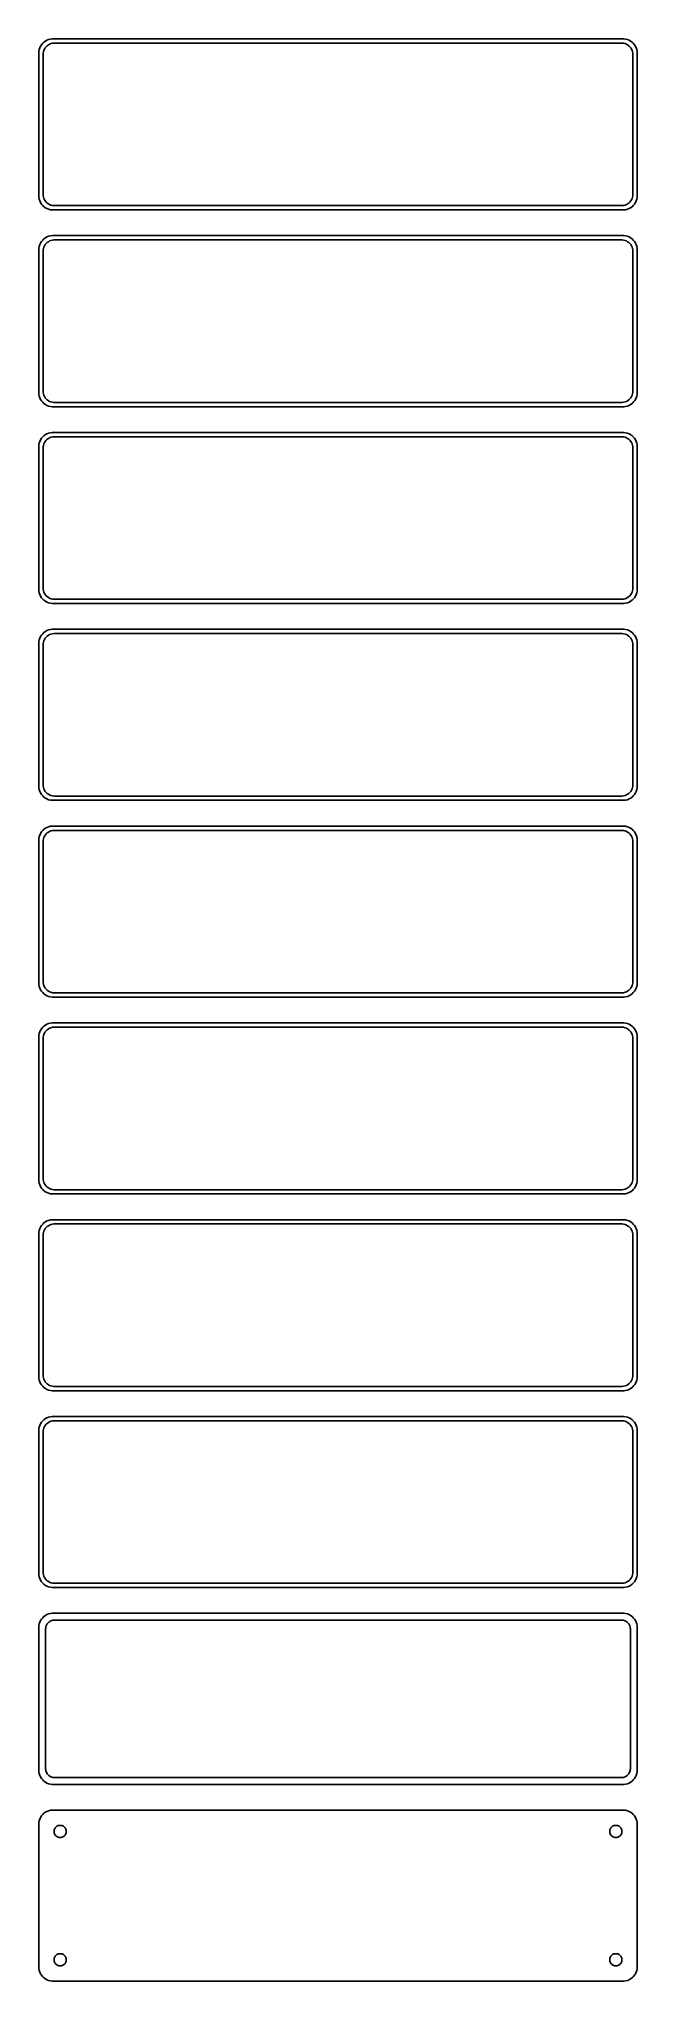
# Model space of a CAD drawing. Header units: metres. Extents: x -105 to 105, y 660 to 1341.
import ezdxf

# ---------------------------------------------------------------- set-up
doc = ezdxf.new("R2010")
doc.units = ezdxf.units.M

msp = doc.modelspace()

# ---------------------------------------------------------------- linework, layer by layer
for p, q in [((-104.961, 1336.63), (-105, 1336)), ((-105, 1336), (-105, 1286)), ((-104.843, 1337.24), (-104.961, 1336.63)), ((-104.649, 1337.84), (-104.843, 1337.24)), ((-104.382, 1338.41), (-104.649, 1337.84)), ((-104.045, 1338.94), (-104.382, 1338.41)), ((-103.645, 1339.42), (-104.045, 1338.94)), ((-103.187, 1339.85), (-103.645, 1339.42)), ((-103.5, 1335.5), (-103.468, 1336)), ((-103.5, 1286.5), (-103.5, 1335.5)), ((-103.468, 1336), (-103.374, 1336.49)), ((-103.374, 1336.49), (-103.219, 1336.97)), ((-103.219, 1336.97), (-103.005, 1337.43)), ((-102.679, 1340.22), (-103.187, 1339.85)), ((-103.005, 1337.43), (-102.736, 1337.85)), ((-102.736, 1337.85), (-102.416, 1338.24)), ((-102.129, 1340.52), (-102.679, 1340.22)), ((-102.416, 1338.24), (-102.05, 1338.58)), ((-101.545, 1340.76), (-102.129, 1340.52)), ((-102.05, 1338.58), (-101.643, 1338.88)), ((-101.643, 1338.88), (-101.203, 1339.12)), ((-100.937, 1340.91), (-101.545, 1340.76)), ((-101.203, 1339.12), (-100.736, 1339.3)), ((-100.314, 1340.99), (-100.937, 1340.91)), ((-100.736, 1339.3), (-100.25, 1339.43)), ((100.314, 1340.99), (-100.314, 1340.99)), ((-100.25, 1339.43), (-99.7512, 1339.49)), ((-99.7512, 1339.49), (99.7512, 1339.49)), ((99.7512, 1339.49), (100.25, 1339.43)), ((100.25, 1339.43), (100.736, 1339.3)), ((100.937, 1340.91), (100.314, 1340.99)), ((100.736, 1339.3), (101.203, 1339.12)), ((101.545, 1340.76), (100.937, 1340.91)), ((101.203, 1339.12), (101.643, 1338.88)), ((102.129, 1340.52), (101.545, 1340.76)), ((101.643, 1338.88), (102.05, 1338.58)), ((102.05, 1338.58), (102.416, 1338.24)), ((102.679, 1340.22), (102.129, 1340.52)), ((102.416, 1338.24), (102.736, 1337.85)), ((103.187, 1339.85), (102.679, 1340.22)), ((102.736, 1337.85), (103.005, 1337.43)), ((103.005, 1337.43), (103.219, 1336.97)), ((103.645, 1339.42), (103.187, 1339.85)), ((103.219, 1336.97), (103.374, 1336.49)), ((103.374, 1336.49), (103.468, 1336)), ((103.468, 1336), (103.5, 1335.5)), ((103.5, 1335.5), (103.5, 1286.5)), ((104.045, 1338.94), (103.645, 1339.42)), ((104.382, 1338.41), (104.045, 1338.94)), ((104.649, 1337.84), (104.382, 1338.41)), ((104.843, 1337.24), (104.649, 1337.84)), ((104.961, 1336.63), (104.843, 1337.24)), ((105, 1336), (104.961, 1336.63)), ((105, 1286), (105, 1336)), ((-105, 1286), (-104.961, 1285.37)), ((-104.961, 1285.37), (-104.843, 1284.76)), ((-104.843, 1284.76), (-104.649, 1284.16)), ((-104.649, 1284.16), (-104.382, 1283.59)), ((-104.382, 1283.59), (-104.045, 1283.06)), ((-104.045, 1283.06), (-103.645, 1282.58)), ((-103.645, 1282.58), (-103.187, 1282.15)), ((-103.468, 1286), (-103.5, 1286.5)), ((-103.374, 1285.51), (-103.468, 1286)), ((-103.219, 1285.03), (-103.374, 1285.51)), ((-103.005, 1284.57), (-103.219, 1285.03)), ((-103.187, 1282.15), (-102.679, 1281.78)), ((-102.736, 1284.15), (-103.005, 1284.57)), ((-102.416, 1283.76), (-102.736, 1284.15)), ((-102.679, 1281.78), (-102.129, 1281.48)), ((-102.05, 1283.42), (-102.416, 1283.76)), ((-102.129, 1281.48), (-101.545, 1281.24)), ((-101.643, 1283.12), (-102.05, 1283.42)), ((-101.203, 1282.88), (-101.643, 1283.12)), ((-101.545, 1281.24), (-100.937, 1281.09)), ((-100.736, 1282.7), (-101.203, 1282.88)), ((-100.937, 1281.09), (-100.314, 1281.01)), ((-100.25, 1282.57), (-100.736, 1282.7)), ((-100.314, 1281.01), (100.314, 1281.01)), ((-99.7512, 1282.51), (-100.25, 1282.57)), ((99.7512, 1282.51), (-99.7512, 1282.51)), ((100.25, 1282.57), (99.7512, 1282.51)), ((100.736, 1282.7), (100.25, 1282.57)), ((100.314, 1281.01), (100.937, 1281.09)), ((101.203, 1282.88), (100.736, 1282.7)), ((100.937, 1281.09), (101.545, 1281.24)), ((101.643, 1283.12), (101.203, 1282.88)), ((101.545, 1281.24), (102.129, 1281.48)), ((102.05, 1283.42), (101.643, 1283.12)), ((102.416, 1283.76), (102.05, 1283.42)), ((102.129, 1281.48), (102.679, 1281.78)), ((102.736, 1284.15), (102.416, 1283.76)), ((102.679, 1281.78), (103.187, 1282.15)), ((103.005, 1284.57), (102.736, 1284.15)), ((103.219, 1285.03), (103.005, 1284.57)), ((103.187, 1282.15), (103.645, 1282.58)), ((103.374, 1285.51), (103.219, 1285.03)), ((103.468, 1286), (103.374, 1285.51)), ((103.5, 1286.5), (103.468, 1286)), ((103.645, 1282.58), (104.045, 1283.06)), ((104.045, 1283.06), (104.382, 1283.59)), ((104.382, 1283.59), (104.649, 1284.16)), ((104.649, 1284.16), (104.843, 1284.76)), ((104.843, 1284.76), (104.961, 1285.37)), ((104.961, 1285.37), (105, 1286)), ((-104.961, 1267.63), (-105, 1267)), ((-105, 1267), (-105, 1217)), ((-104.843, 1268.24), (-104.961, 1267.63)), ((-104.649, 1268.84), (-104.843, 1268.24)), ((-104.382, 1269.41), (-104.649, 1268.84)), ((-104.045, 1269.94), (-104.382, 1269.41)), ((-103.645, 1270.42), (-104.045, 1269.94)), ((-103.187, 1270.85), (-103.645, 1270.42)), ((-103.5, 1266.5), (-103.468, 1267)), ((-103.468, 1267), (-103.374, 1267.49)), ((-103.374, 1267.49), (-103.219, 1267.97)), ((-103.219, 1267.97), (-103.005, 1268.43)), ((-102.679, 1271.22), (-103.187, 1270.85)), ((-103.005, 1268.43), (-102.736, 1268.85)), ((-102.736, 1268.85), (-102.416, 1269.24)), ((-102.129, 1271.52), (-102.679, 1271.22)), ((-102.416, 1269.24), (-102.05, 1269.58)), ((-101.545, 1271.76), (-102.129, 1271.52)), ((-102.05, 1269.58), (-101.643, 1269.88)), ((-101.643, 1269.88), (-101.203, 1270.12)), ((-100.937, 1271.91), (-101.545, 1271.76)), ((-101.203, 1270.12), (-100.736, 1270.3)), ((-100.314, 1271.99), (-100.937, 1271.91)), ((-100.736, 1270.3), (-100.25, 1270.43)), ((100.314, 1271.99), (-100.314, 1271.99)), ((-100.25, 1270.43), (-99.7512, 1270.49)), ((-99.7512, 1270.49), (99.7512, 1270.49)), ((99.7512, 1270.49), (100.25, 1270.43)), ((100.25, 1270.43), (100.736, 1270.3)), ((100.937, 1271.91), (100.314, 1271.99)), ((100.736, 1270.3), (101.203, 1270.12)), ((101.545, 1271.76), (100.937, 1271.91)), ((101.203, 1270.12), (101.643, 1269.88)), ((102.129, 1271.52), (101.545, 1271.76)), ((101.643, 1269.88), (102.05, 1269.58)), ((102.05, 1269.58), (102.416, 1269.24)), ((102.679, 1271.22), (102.129, 1271.52)), ((102.416, 1269.24), (102.736, 1268.85)), ((103.187, 1270.85), (102.679, 1271.22)), ((102.736, 1268.85), (103.005, 1268.43)), ((103.005, 1268.43), (103.219, 1267.97)), ((103.645, 1270.42), (103.187, 1270.85)), ((103.219, 1267.97), (103.374, 1267.49)), ((103.374, 1267.49), (103.468, 1267)), ((103.468, 1267), (103.5, 1266.5)), ((104.045, 1269.94), (103.645, 1270.42)), ((104.382, 1269.41), (104.045, 1269.94)), ((104.649, 1268.84), (104.382, 1269.41)), ((104.843, 1268.24), (104.649, 1268.84)), ((104.961, 1267.63), (104.843, 1268.24)), ((105, 1267), (104.961, 1267.63)), ((105, 1217), (105, 1267)), ((-103.5, 1217.5), (-103.5, 1266.5)), ((103.5, 1266.5), (103.5, 1217.5)), ((-105, 1217), (-104.961, 1216.37)), ((-104.961, 1216.37), (-104.843, 1215.76)), ((-104.843, 1215.76), (-104.649, 1215.16)), ((-104.649, 1215.16), (-104.382, 1214.59)), ((-104.382, 1214.59), (-104.045, 1214.06)), ((-104.045, 1214.06), (-103.645, 1213.58)), ((-103.645, 1213.58), (-103.187, 1213.15)), ((-103.468, 1217), (-103.5, 1217.5)), ((-103.374, 1216.51), (-103.468, 1217)), ((-103.219, 1216.03), (-103.374, 1216.51)), ((-103.005, 1215.57), (-103.219, 1216.03)), ((-103.187, 1213.15), (-102.679, 1212.78)), ((-102.736, 1215.15), (-103.005, 1215.57)), ((-102.416, 1214.76), (-102.736, 1215.15)), ((-102.679, 1212.78), (-102.129, 1212.48)), ((-102.05, 1214.42), (-102.416, 1214.76)), ((-102.129, 1212.48), (-101.545, 1212.24)), ((-101.643, 1214.12), (-102.05, 1214.42)), ((-101.203, 1213.88), (-101.643, 1214.12)), ((-101.545, 1212.24), (-100.937, 1212.09)), ((-100.736, 1213.7), (-101.203, 1213.88)), ((-100.25, 1213.57), (-100.736, 1213.7)), ((-99.7512, 1213.51), (-100.25, 1213.57)), ((99.7512, 1213.51), (-99.7512, 1213.51)), ((100.25, 1213.57), (99.7512, 1213.51)), ((100.736, 1213.7), (100.25, 1213.57)), ((101.203, 1213.88), (100.736, 1213.7)), ((100.937, 1212.09), (101.545, 1212.24)), ((101.643, 1214.12), (101.203, 1213.88)), ((101.545, 1212.24), (102.129, 1212.48)), ((102.05, 1214.42), (101.643, 1214.12)), ((102.416, 1214.76), (102.05, 1214.42)), ((102.129, 1212.48), (102.679, 1212.78)), ((102.736, 1215.15), (102.416, 1214.76)), ((102.679, 1212.78), (103.187, 1213.15)), ((103.005, 1215.57), (102.736, 1215.15)), ((103.219, 1216.03), (103.005, 1215.57)), ((103.187, 1213.15), (103.645, 1213.58)), ((103.374, 1216.51), (103.219, 1216.03)), ((103.468, 1217), (103.374, 1216.51)), ((103.5, 1217.5), (103.468, 1217)), ((103.645, 1213.58), (104.045, 1214.06)), ((104.045, 1214.06), (104.382, 1214.59)), ((104.382, 1214.59), (104.649, 1215.16)), ((104.649, 1215.16), (104.843, 1215.76)), ((104.843, 1215.76), (104.961, 1216.37)), ((104.961, 1216.37), (105, 1217)), ((-100.937, 1212.09), (-100.314, 1212.01)), ((-100.314, 1212.01), (100.314, 1212.01)), ((100.314, 1212.01), (100.937, 1212.09)), ((-104.961, 1198.63), (-105, 1198)), ((-104.843, 1199.24), (-104.961, 1198.63)), ((-104.649, 1199.84), (-104.843, 1199.24)), ((-104.382, 1200.41), (-104.649, 1199.84)), ((-104.045, 1200.94), (-104.382, 1200.41)), ((-103.645, 1201.42), (-104.045, 1200.94)), ((-103.187, 1201.85), (-103.645, 1201.42)), ((-103.374, 1198.49), (-103.219, 1198.97)), ((-103.219, 1198.97), (-103.005, 1199.43)), ((-102.679, 1202.22), (-103.187, 1201.85)), ((-103.005, 1199.43), (-102.736, 1199.85)), ((-102.736, 1199.85), (-102.416, 1200.24)), ((-102.129, 1202.52), (-102.679, 1202.22)), ((-102.416, 1200.24), (-102.05, 1200.58)), ((-101.545, 1202.76), (-102.129, 1202.52)), ((-102.05, 1200.58), (-101.643, 1200.88)), ((-101.643, 1200.88), (-101.203, 1201.12)), ((-100.937, 1202.91), (-101.545, 1202.76)), ((-101.203, 1201.12), (-100.736, 1201.3)), ((-100.314, 1202.99), (-100.937, 1202.91)), ((-100.736, 1201.3), (-100.25, 1201.43)), ((100.314, 1202.99), (-100.314, 1202.99)), ((-100.25, 1201.43), (-99.7512, 1201.49)), ((-99.7512, 1201.49), (99.7512, 1201.49)), ((99.7512, 1201.49), (100.25, 1201.43)), ((100.25, 1201.43), (100.736, 1201.3)), ((100.937, 1202.91), (100.314, 1202.99)), ((100.736, 1201.3), (101.203, 1201.12)), ((101.545, 1202.76), (100.937, 1202.91)), ((101.203, 1201.12), (101.643, 1200.88)), ((102.129, 1202.52), (101.545, 1202.76)), ((101.643, 1200.88), (102.05, 1200.58)), ((102.05, 1200.58), (102.416, 1200.24)), ((102.679, 1202.22), (102.129, 1202.52)), ((102.416, 1200.24), (102.736, 1199.85)), ((103.187, 1201.85), (102.679, 1202.22)), ((102.736, 1199.85), (103.005, 1199.43)), ((103.005, 1199.43), (103.219, 1198.97)), ((103.645, 1201.42), (103.187, 1201.85)), ((103.219, 1198.97), (103.374, 1198.49)), ((104.045, 1200.94), (103.645, 1201.42)), ((104.382, 1200.41), (104.045, 1200.94)), ((104.649, 1199.84), (104.382, 1200.41)), ((104.843, 1199.24), (104.649, 1199.84)), ((104.961, 1198.63), (104.843, 1199.24)), ((105, 1198), (104.961, 1198.63)), ((-105, 1198), (-105, 1148)), ((-103.5, 1197.5), (-103.468, 1198)), ((-103.5, 1148.5), (-103.5, 1197.5)), ((-103.468, 1198), (-103.374, 1198.49)), ((103.374, 1198.49), (103.468, 1198)), ((103.468, 1198), (103.5, 1197.5)), ((103.5, 1197.5), (103.5, 1148.5)), ((105, 1148), (105, 1198)), ((-105, 1148), (-104.961, 1147.37)), ((-104.961, 1147.37), (-104.843, 1146.76)), ((-104.843, 1146.76), (-104.649, 1146.16)), ((-104.649, 1146.16), (-104.382, 1145.59)), ((-104.382, 1145.59), (-104.045, 1145.06)), ((-104.045, 1145.06), (-103.645, 1144.58)), ((-103.645, 1144.58), (-103.187, 1144.15)), ((-103.468, 1148), (-103.5, 1148.5)), ((-103.374, 1147.51), (-103.468, 1148)), ((-103.219, 1147.03), (-103.374, 1147.51)), ((-103.005, 1146.57), (-103.219, 1147.03)), ((-103.187, 1144.15), (-102.679, 1143.78)), ((-102.736, 1146.15), (-103.005, 1146.57)), ((-102.416, 1145.76), (-102.736, 1146.15)), ((-102.05, 1145.42), (-102.416, 1145.76)), ((-101.643, 1145.12), (-102.05, 1145.42)), ((-101.203, 1144.88), (-101.643, 1145.12)), ((-100.736, 1144.7), (-101.203, 1144.88)), ((-100.25, 1144.57), (-100.736, 1144.7)), ((-99.7512, 1144.51), (-100.25, 1144.57)), ((99.7512, 1144.51), (-99.7512, 1144.51)), ((100.25, 1144.57), (99.7512, 1144.51)), ((100.736, 1144.7), (100.25, 1144.57)), ((101.203, 1144.88), (100.736, 1144.7)), ((101.643, 1145.12), (101.203, 1144.88)), ((102.05, 1145.42), (101.643, 1145.12)), ((102.416, 1145.76), (102.05, 1145.42)), ((102.736, 1146.15), (102.416, 1145.76)), ((102.679, 1143.78), (103.187, 1144.15)), ((103.005, 1146.57), (102.736, 1146.15)), ((103.219, 1147.03), (103.005, 1146.57)), ((103.187, 1144.15), (103.645, 1144.58)), ((103.374, 1147.51), (103.219, 1147.03)), ((103.468, 1148), (103.374, 1147.51)), ((103.5, 1148.5), (103.468, 1148)), ((103.645, 1144.58), (104.045, 1145.06)), ((104.045, 1145.06), (104.382, 1145.59)), ((104.382, 1145.59), (104.649, 1146.16)), ((104.649, 1146.16), (104.843, 1146.76)), ((104.843, 1146.76), (104.961, 1147.37)), ((104.961, 1147.37), (105, 1148)), ((-102.679, 1143.78), (-102.129, 1143.48)), ((-102.129, 1143.48), (-101.545, 1143.24)), ((-101.545, 1143.24), (-100.937, 1143.09)), ((-100.937, 1143.09), (-100.314, 1143.01)), ((-100.314, 1143.01), (100.314, 1143.01)), ((100.314, 1143.01), (100.937, 1143.09)), ((100.937, 1143.09), (101.545, 1143.24)), ((101.545, 1143.24), (102.129, 1143.48)), ((102.129, 1143.48), (102.679, 1143.78)), ((-104.649, 1130.84), (-104.843, 1130.24)), ((-104.382, 1131.41), (-104.649, 1130.84)), ((-104.045, 1131.94), (-104.382, 1131.41)), ((-103.645, 1132.42), (-104.045, 1131.94)), ((-103.187, 1132.85), (-103.645, 1132.42)), ((-103.219, 1129.97), (-103.005, 1130.43)), ((-102.679, 1133.22), (-103.187, 1132.85)), ((-103.005, 1130.43), (-102.736, 1130.85)), ((-102.736, 1130.85), (-102.416, 1131.24)), ((-102.129, 1133.52), (-102.679, 1133.22)), ((-102.416, 1131.24), (-102.05, 1131.58)), ((-101.545, 1133.76), (-102.129, 1133.52)), ((-102.05, 1131.58), (-101.643, 1131.88)), ((-101.643, 1131.88), (-101.203, 1132.12)), ((-100.937, 1133.91), (-101.545, 1133.76)), ((-101.203, 1132.12), (-100.736, 1132.3)), ((-100.314, 1133.99), (-100.937, 1133.91)), ((-100.736, 1132.3), (-100.25, 1132.43)), ((100.314, 1133.99), (-100.314, 1133.99)), ((-100.25, 1132.43), (-99.7512, 1132.49)), ((-99.7512, 1132.49), (99.7512, 1132.49)), ((99.7512, 1132.49), (100.25, 1132.43)), ((100.25, 1132.43), (100.736, 1132.3)), ((100.937, 1133.91), (100.314, 1133.99)), ((100.736, 1132.3), (101.203, 1132.12)), ((101.545, 1133.76), (100.937, 1133.91)), ((101.203, 1132.12), (101.643, 1131.88)), ((102.129, 1133.52), (101.545, 1133.76)), ((101.643, 1131.88), (102.05, 1131.58)), ((102.05, 1131.58), (102.416, 1131.24)), ((102.679, 1133.22), (102.129, 1133.52)), ((102.416, 1131.24), (102.736, 1130.85)), ((103.187, 1132.85), (102.679, 1133.22)), ((102.736, 1130.85), (103.005, 1130.43)), ((103.005, 1130.43), (103.219, 1129.97)), ((103.645, 1132.42), (103.187, 1132.85)), ((104.045, 1131.94), (103.645, 1132.42)), ((104.382, 1131.41), (104.045, 1131.94)), ((104.649, 1130.84), (104.382, 1131.41)), ((104.843, 1130.24), (104.649, 1130.84)), ((-104.961, 1129.63), (-105, 1129)), ((-105, 1129), (-105, 1079)), ((-104.843, 1130.24), (-104.961, 1129.63)), ((-103.5, 1128.5), (-103.468, 1129)), ((-103.5, 1079.5), (-103.5, 1128.5)), ((-103.468, 1129), (-103.374, 1129.49)), ((-103.374, 1129.49), (-103.219, 1129.97)), ((103.219, 1129.97), (103.374, 1129.49)), ((103.374, 1129.49), (103.468, 1129)), ((103.468, 1129), (103.5, 1128.5)), ((103.5, 1128.5), (103.5, 1079.5)), ((104.961, 1129.63), (104.843, 1130.24)), ((105, 1129), (104.961, 1129.63)), ((105, 1079), (105, 1129)), ((-105, 1079), (-104.961, 1078.37)), ((-104.961, 1078.37), (-104.843, 1077.76)), ((-104.843, 1077.76), (-104.649, 1077.16)), ((-104.649, 1077.16), (-104.382, 1076.59)), ((-104.382, 1076.59), (-104.045, 1076.06)), ((-104.045, 1076.06), (-103.645, 1075.58)), ((-103.468, 1079), (-103.5, 1079.5)), ((-103.374, 1078.51), (-103.468, 1079)), ((-103.219, 1078.03), (-103.374, 1078.51)), ((-103.005, 1077.57), (-103.219, 1078.03)), ((-102.736, 1077.15), (-103.005, 1077.57)), ((-102.416, 1076.76), (-102.736, 1077.15)), ((-102.05, 1076.42), (-102.416, 1076.76)), ((-101.643, 1076.12), (-102.05, 1076.42)), ((-101.203, 1075.88), (-101.643, 1076.12)), ((101.643, 1076.12), (101.203, 1075.88)), ((102.05, 1076.42), (101.643, 1076.12)), ((102.416, 1076.76), (102.05, 1076.42)), ((102.736, 1077.15), (102.416, 1076.76)), ((103.005, 1077.57), (102.736, 1077.15)), ((103.219, 1078.03), (103.005, 1077.57)), ((103.374, 1078.51), (103.219, 1078.03)), ((103.468, 1079), (103.374, 1078.51)), ((103.5, 1079.5), (103.468, 1079)), ((103.645, 1075.58), (104.045, 1076.06)), ((104.045, 1076.06), (104.382, 1076.59)), ((104.382, 1076.59), (104.649, 1077.16)), ((104.649, 1077.16), (104.843, 1077.76)), ((104.843, 1077.76), (104.961, 1078.37)), ((104.961, 1078.37), (105, 1079)), ((-103.645, 1075.58), (-103.187, 1075.15)), ((-103.187, 1075.15), (-102.679, 1074.78)), ((-102.679, 1074.78), (-102.129, 1074.48)), ((-102.129, 1074.48), (-101.545, 1074.24)), ((-101.545, 1074.24), (-100.937, 1074.09)), ((-100.736, 1075.7), (-101.203, 1075.88)), ((-100.937, 1074.09), (-100.314, 1074.01)), ((-100.25, 1075.57), (-100.736, 1075.7)), ((-100.314, 1074.01), (100.314, 1074.01)), ((-99.7512, 1075.51), (-100.25, 1075.57)), ((99.7512, 1075.51), (-99.7512, 1075.51)), ((100.25, 1075.57), (99.7512, 1075.51)), ((100.736, 1075.7), (100.25, 1075.57)), ((100.314, 1074.01), (100.937, 1074.09)), ((101.203, 1075.88), (100.736, 1075.7)), ((100.937, 1074.09), (101.545, 1074.24)), ((101.545, 1074.24), (102.129, 1074.48)), ((102.129, 1074.48), (102.679, 1074.78)), ((102.679, 1074.78), (103.187, 1075.15)), ((103.187, 1075.15), (103.645, 1075.58)), ((-104.382, 1062.41), (-104.649, 1061.84)), ((-104.045, 1062.94), (-104.382, 1062.41)), ((-103.645, 1063.42), (-104.045, 1062.94)), ((-103.187, 1063.85), (-103.645, 1063.42)), ((-102.679, 1064.22), (-103.187, 1063.85)), ((-102.129, 1064.52), (-102.679, 1064.22)), ((-102.416, 1062.24), (-102.05, 1062.58)), ((-101.545, 1064.76), (-102.129, 1064.52)), ((-102.05, 1062.58), (-101.643, 1062.88)), ((-101.643, 1062.88), (-101.203, 1063.12)), ((-100.937, 1064.91), (-101.545, 1064.76)), ((-101.203, 1063.12), (-100.736, 1063.3)), ((-100.314, 1064.99), (-100.937, 1064.91)), ((-100.736, 1063.3), (-100.25, 1063.43)), ((100.314, 1064.99), (-100.314, 1064.99)), ((-100.25, 1063.43), (-99.7512, 1063.49)), ((-99.7512, 1063.49), (99.7512, 1063.49)), ((99.7512, 1063.49), (100.25, 1063.43)), ((100.25, 1063.43), (100.736, 1063.3)), ((100.937, 1064.91), (100.314, 1064.99)), ((100.736, 1063.3), (101.203, 1063.12)), ((101.545, 1064.76), (100.937, 1064.91)), ((101.203, 1063.12), (101.643, 1062.88)), ((102.129, 1064.52), (101.545, 1064.76)), ((101.643, 1062.88), (102.05, 1062.58)), ((102.05, 1062.58), (102.416, 1062.24)), ((102.679, 1064.22), (102.129, 1064.52)), ((103.187, 1063.85), (102.679, 1064.22)), ((103.645, 1063.42), (103.187, 1063.85)), ((104.045, 1062.94), (103.645, 1063.42)), ((104.382, 1062.41), (104.045, 1062.94)), ((104.649, 1061.84), (104.382, 1062.41)), ((-104.961, 1060.63), (-105, 1060)), ((-105, 1060), (-105, 1010)), ((-104.843, 1061.24), (-104.961, 1060.63)), ((-104.649, 1061.84), (-104.843, 1061.24)), ((-103.5, 1059.5), (-103.468, 1060)), ((-103.5, 1010.5), (-103.5, 1059.5)), ((-103.468, 1060), (-103.374, 1060.49)), ((-103.374, 1060.49), (-103.219, 1060.97)), ((-103.219, 1060.97), (-103.005, 1061.43)), ((-103.005, 1061.43), (-102.736, 1061.85)), ((-102.736, 1061.85), (-102.416, 1062.24)), ((102.416, 1062.24), (102.736, 1061.85)), ((102.736, 1061.85), (103.005, 1061.43)), ((103.005, 1061.43), (103.219, 1060.97)), ((103.219, 1060.97), (103.374, 1060.49)), ((103.374, 1060.49), (103.468, 1060)), ((103.468, 1060), (103.5, 1059.5)), ((103.5, 1059.5), (103.5, 1010.5)), ((104.843, 1061.24), (104.649, 1061.84)), ((104.961, 1060.63), (104.843, 1061.24)), ((105, 1060), (104.961, 1060.63)), ((105, 1010), (105, 1060)), ((-105, 1010), (-104.961, 1009.37)), ((-104.961, 1009.37), (-104.843, 1008.76)), ((-104.843, 1008.76), (-104.649, 1008.16)), ((-104.649, 1008.16), (-104.382, 1007.59)), ((-103.468, 1010), (-103.5, 1010.5)), ((-103.374, 1009.51), (-103.468, 1010)), ((-103.219, 1009.03), (-103.374, 1009.51)), ((-103.005, 1008.57), (-103.219, 1009.03)), ((-102.736, 1008.15), (-103.005, 1008.57)), ((-102.416, 1007.76), (-102.736, 1008.15)), ((102.736, 1008.15), (102.416, 1007.76)), ((103.005, 1008.57), (102.736, 1008.15)), ((103.219, 1009.03), (103.005, 1008.57)), ((103.374, 1009.51), (103.219, 1009.03)), ((103.468, 1010), (103.374, 1009.51)), ((103.5, 1010.5), (103.468, 1010)), ((104.382, 1007.59), (104.649, 1008.16)), ((104.649, 1008.16), (104.843, 1008.76)), ((104.843, 1008.76), (104.961, 1009.37)), ((104.961, 1009.37), (105, 1010)), ((-104.382, 1007.59), (-104.045, 1007.06)), ((-104.045, 1007.06), (-103.645, 1006.58)), ((-103.645, 1006.58), (-103.187, 1006.15)), ((-103.187, 1006.15), (-102.679, 1005.78)), ((-102.679, 1005.78), (-102.129, 1005.48)), ((-102.05, 1007.42), (-102.416, 1007.76)), ((-102.129, 1005.48), (-101.545, 1005.24)), ((-101.643, 1007.12), (-102.05, 1007.42)), ((-101.203, 1006.88), (-101.643, 1007.12)), ((-101.545, 1005.24), (-100.937, 1005.09)), ((-100.736, 1006.7), (-101.203, 1006.88)), ((-100.937, 1005.09), (-100.314, 1005.01)), ((-100.25, 1006.57), (-100.736, 1006.7)), ((-100.314, 1005.01), (100.314, 1005.01)), ((-99.7512, 1006.51), (-100.25, 1006.57)), ((99.7512, 1006.51), (-99.7512, 1006.51)), ((100.25, 1006.57), (99.7512, 1006.51)), ((100.736, 1006.7), (100.25, 1006.57)), ((100.314, 1005.01), (100.937, 1005.09)), ((101.203, 1006.88), (100.736, 1006.7)), ((100.937, 1005.09), (101.545, 1005.24)), ((101.643, 1007.12), (101.203, 1006.88)), ((101.545, 1005.24), (102.129, 1005.48)), ((102.05, 1007.42), (101.643, 1007.12)), ((102.416, 1007.76), (102.05, 1007.42)), ((102.129, 1005.48), (102.679, 1005.78)), ((102.679, 1005.78), (103.187, 1006.15)), ((103.187, 1006.15), (103.645, 1006.58)), ((103.645, 1006.58), (104.045, 1007.06)), ((104.045, 1007.06), (104.382, 1007.59)), ((-103.645, 994.423), (-104.045, 993.939)), ((-103.187, 994.853), (-103.645, 994.423)), ((-102.679, 995.222), (-103.187, 994.853)), ((-102.129, 995.524), (-102.679, 995.222)), ((-101.545, 995.755), (-102.129, 995.524)), ((-100.937, 995.911), (-101.545, 995.755)), ((-101.203, 994.119), (-100.736, 994.304)), ((-100.314, 995.99), (-100.937, 995.911)), ((-100.736, 994.304), (-100.25, 994.429)), ((100.314, 995.99), (-100.314, 995.99)), ((-100.25, 994.429), (-99.7512, 994.492)), ((-99.7512, 994.492), (99.7512, 994.492)), ((99.7512, 994.492), (100.25, 994.429)), ((100.25, 994.429), (100.736, 994.304)), ((100.937, 995.911), (100.314, 995.99)), ((100.736, 994.304), (101.203, 994.119)), ((101.545, 995.755), (100.937, 995.911)), ((102.129, 995.524), (101.545, 995.755)), ((102.679, 995.222), (102.129, 995.524)), ((103.187, 994.853), (102.679, 995.222)), ((103.645, 994.423), (103.187, 994.853)), ((104.045, 993.939), (103.645, 994.423)), ((-104.961, 991.627), (-105, 991)), ((-105, 991), (-105, 941)), ((-104.843, 992.243), (-104.961, 991.627)), ((-104.649, 992.841), (-104.843, 992.243)), ((-104.382, 993.409), (-104.649, 992.841)), ((-104.045, 993.939), (-104.382, 993.409)), ((-103.5, 990.5), (-103.468, 991.001)), ((-103.5, 941.5), (-103.5, 990.5)), ((-103.468, 991.001), (-103.374, 991.495)), ((-103.374, 991.495), (-103.219, 991.972)), ((-103.219, 991.972), (-103.005, 992.427)), ((-103.005, 992.427), (-102.736, 992.851)), ((-102.736, 992.851), (-102.416, 993.238)), ((-102.416, 993.238), (-102.05, 993.582)), ((-102.05, 993.582), (-101.643, 993.877)), ((-101.643, 993.877), (-101.203, 994.119)), ((101.203, 994.119), (101.643, 993.877)), ((101.643, 993.877), (102.05, 993.582)), ((102.05, 993.582), (102.416, 993.238)), ((102.416, 993.238), (102.736, 992.851)), ((102.736, 992.851), (103.005, 992.427)), ((103.005, 992.427), (103.219, 991.972)), ((103.219, 991.972), (103.374, 991.495)), ((103.374, 991.495), (103.468, 991.001)), ((103.468, 991.001), (103.5, 990.5)), ((103.5, 990.5), (103.5, 941.5)), ((104.382, 993.409), (104.045, 993.939)), ((104.649, 992.841), (104.382, 993.409)), ((104.843, 992.243), (104.649, 992.841)), ((104.961, 991.627), (104.843, 992.243)), ((105, 991), (104.961, 991.627)), ((105, 941), (105, 991)), ((-105, 941), (-104.961, 940.373)), ((-104.961, 940.373), (-104.843, 939.757)), ((-104.843, 939.757), (-104.649, 939.159)), ((-103.468, 940.999), (-103.5, 941.5)), ((-103.374, 940.505), (-103.468, 940.999)), ((-103.219, 940.028), (-103.374, 940.505)), ((-103.005, 939.573), (-103.219, 940.028)), ((103.219, 940.028), (103.005, 939.573)), ((103.374, 940.505), (103.219, 940.028)), ((103.468, 940.999), (103.374, 940.505)), ((103.5, 941.5), (103.468, 940.999)), ((104.649, 939.159), (104.843, 939.757)), ((104.843, 939.757), (104.961, 940.373)), ((104.961, 940.373), (105, 941)), ((-104.649, 939.159), (-104.382, 938.591)), ((-104.382, 938.591), (-104.045, 938.061)), ((-104.045, 938.061), (-103.645, 937.577)), ((-103.645, 937.577), (-103.187, 937.147)), ((-103.187, 937.147), (-102.679, 936.778)), ((-102.736, 939.149), (-103.005, 939.573)), ((-102.416, 938.762), (-102.736, 939.149)), ((-102.679, 936.778), (-102.129, 936.476)), ((-102.05, 938.418), (-102.416, 938.762)), ((-102.129, 936.476), (-101.545, 936.245)), ((-101.643, 938.123), (-102.05, 938.418)), ((-101.203, 937.881), (-101.643, 938.123)), ((-101.545, 936.245), (-100.937, 936.089)), ((-100.736, 937.696), (-101.203, 937.881)), ((-100.937, 936.089), (-100.314, 936.01)), ((-100.25, 937.571), (-100.736, 937.696)), ((-100.314, 936.01), (100.314, 936.01)), ((-99.7512, 937.508), (-100.25, 937.571)), ((99.7512, 937.508), (-99.7512, 937.508)), ((100.25, 937.571), (99.7512, 937.508)), ((100.736, 937.696), (100.25, 937.571)), ((100.314, 936.01), (100.937, 936.089)), ((101.203, 937.881), (100.736, 937.696)), ((100.937, 936.089), (101.545, 936.245)), ((101.643, 938.123), (101.203, 937.881)), ((101.545, 936.245), (102.129, 936.476)), ((102.05, 938.418), (101.643, 938.123)), ((102.416, 938.762), (102.05, 938.418)), ((102.129, 936.476), (102.679, 936.778)), ((102.736, 939.149), (102.416, 938.762)), ((102.679, 936.778), (103.187, 937.147)), ((103.005, 939.573), (102.736, 939.149)), ((103.187, 937.147), (103.645, 937.577)), ((103.645, 937.577), (104.045, 938.061)), ((104.045, 938.061), (104.382, 938.591)), ((104.382, 938.591), (104.649, 939.159)), ((-102.679, 926.222), (-103.187, 925.853)), ((-102.129, 926.524), (-102.679, 926.222)), ((-101.545, 926.755), (-102.129, 926.524)), ((-100.937, 926.911), (-101.545, 926.755)), ((-100.314, 926.99), (-100.937, 926.911)), ((100.314, 926.99), (-100.314, 926.99)), ((100.937, 926.911), (100.314, 926.99)), ((101.545, 926.755), (100.937, 926.911)), ((102.129, 926.524), (101.545, 926.755)), ((102.679, 926.222), (102.129, 926.524)), ((103.187, 925.853), (102.679, 926.222)), ((-104.961, 922.627), (-105, 922)), ((-105, 922), (-105, 872)), ((-104.843, 923.243), (-104.961, 922.627)), ((-104.649, 923.841), (-104.843, 923.243)), ((-104.382, 924.409), (-104.649, 923.841)), ((-104.045, 924.939), (-104.382, 924.409)), ((-103.645, 925.423), (-104.045, 924.939)), ((-103.187, 925.853), (-103.645, 925.423)), ((-103.5, 921.5), (-103.468, 922.001)), ((-103.5, 872.5), (-103.5, 921.5)), ((-103.468, 922.001), (-103.374, 922.495)), ((-103.374, 922.495), (-103.219, 922.972)), ((-103.219, 922.972), (-103.005, 923.427)), ((-103.005, 923.427), (-102.736, 923.851)), ((-102.736, 923.851), (-102.416, 924.238)), ((-102.416, 924.238), (-102.05, 924.582)), ((-102.05, 924.582), (-101.643, 924.877)), ((-101.643, 924.877), (-101.203, 925.119)), ((-101.203, 925.119), (-100.736, 925.304)), ((-100.736, 925.304), (-100.25, 925.429)), ((-100.25, 925.429), (-99.7512, 925.492)), ((-99.7512, 925.492), (99.7512, 925.492)), ((99.7512, 925.492), (100.25, 925.429)), ((100.25, 925.429), (100.736, 925.304)), ((100.736, 925.304), (101.203, 925.119)), ((101.203, 925.119), (101.643, 924.877)), ((101.643, 924.877), (102.05, 924.582)), ((102.05, 924.582), (102.416, 924.238)), ((102.416, 924.238), (102.736, 923.851)), ((102.736, 923.851), (103.005, 923.427)), ((103.005, 923.427), (103.219, 922.972)), ((103.645, 925.423), (103.187, 925.853)), ((103.219, 922.972), (103.374, 922.495)), ((103.374, 922.495), (103.468, 922.001)), ((103.468, 922.001), (103.5, 921.5)), ((103.5, 921.5), (103.5, 872.5)), ((104.045, 924.939), (103.645, 925.423)), ((104.382, 924.409), (104.045, 924.939)), ((104.649, 923.841), (104.382, 924.409)), ((104.843, 923.243), (104.649, 923.841)), ((104.961, 922.627), (104.843, 923.243)), ((105, 922), (104.961, 922.627)), ((105, 872), (105, 922)), ((-105, 872), (-104.961, 871.373)), ((-103.468, 871.999), (-103.5, 872.5)), ((-103.374, 871.505), (-103.468, 871.999)), ((103.468, 871.999), (103.374, 871.505)), ((103.5, 872.5), (103.468, 871.999)), ((104.961, 871.373), (105, 872)), ((-104.961, 871.373), (-104.843, 870.757)), ((-104.843, 870.757), (-104.649, 870.159)), ((-104.649, 870.159), (-104.382, 869.591)), ((-104.382, 869.591), (-104.045, 869.061)), ((-104.045, 869.061), (-103.645, 868.577)), ((-103.645, 868.577), (-103.187, 868.147)), ((-103.219, 871.028), (-103.374, 871.505)), ((-103.005, 870.573), (-103.219, 871.028)), ((-103.187, 868.147), (-102.679, 867.778)), ((-102.736, 870.149), (-103.005, 870.573)), ((-102.416, 869.762), (-102.736, 870.149)), ((-102.679, 867.778), (-102.129, 867.476)), ((-102.05, 869.418), (-102.416, 869.762)), ((-102.129, 867.476), (-101.545, 867.245)), ((-101.643, 869.123), (-102.05, 869.418)), ((-101.203, 868.881), (-101.643, 869.123)), ((-101.545, 867.245), (-100.937, 867.089)), ((-100.736, 868.696), (-101.203, 868.881)), ((-100.937, 867.089), (-100.314, 867.01)), ((-100.25, 868.571), (-100.736, 868.696)), ((-100.314, 867.01), (100.314, 867.01)), ((-99.7512, 868.508), (-100.25, 868.571)), ((99.7512, 868.508), (-99.7512, 868.508)), ((100.25, 868.571), (99.7512, 868.508)), ((100.736, 868.696), (100.25, 868.571)), ((100.314, 867.01), (100.937, 867.089)), ((101.203, 868.881), (100.736, 868.696)), ((100.937, 867.089), (101.545, 867.245)), ((101.643, 869.123), (101.203, 868.881)), ((101.545, 867.245), (102.129, 867.476)), ((102.05, 869.418), (101.643, 869.123)), ((102.416, 869.762), (102.05, 869.418)), ((102.129, 867.476), (102.679, 867.778)), ((102.736, 870.149), (102.416, 869.762)), ((102.679, 867.778), (103.187, 868.147)), ((103.005, 870.573), (102.736, 870.149)), ((103.219, 871.028), (103.005, 870.573)), ((103.187, 868.147), (103.645, 868.577)), ((103.374, 871.505), (103.219, 871.028)), ((103.645, 868.577), (104.045, 869.061)), ((104.045, 869.061), (104.382, 869.591)), ((104.382, 869.591), (104.649, 870.159)), ((104.649, 870.159), (104.843, 870.757)), ((104.843, 870.757), (104.961, 871.373)), ((-104.961, 853.627), (-105, 853)), ((-105, 853), (-105, 803)), ((-104.843, 854.243), (-104.961, 853.627)), ((-104.649, 854.841), (-104.843, 854.243)), ((-104.382, 855.409), (-104.649, 854.841)), ((-104.045, 855.939), (-104.382, 855.409)), ((-103.645, 856.423), (-104.045, 855.939)), ((-103.187, 856.853), (-103.645, 856.423)), ((-103.5, 852.5), (-103.468, 853.001)), ((-103.5, 803.5), (-103.5, 852.5)), ((-103.468, 853.001), (-103.374, 853.495)), ((-103.374, 853.495), (-103.219, 853.972)), ((-103.219, 853.972), (-103.005, 854.427)), ((-102.679, 857.222), (-103.187, 856.853)), ((-103.005, 854.427), (-102.736, 854.851)), ((-102.736, 854.851), (-102.416, 855.238)), ((-102.129, 857.524), (-102.679, 857.222)), ((-102.416, 855.238), (-102.05, 855.582)), ((-101.545, 857.755), (-102.129, 857.524)), ((-102.05, 855.582), (-101.643, 855.877)), ((-101.643, 855.877), (-101.203, 856.119)), ((-100.937, 857.911), (-101.545, 857.755)), ((-101.203, 856.119), (-100.736, 856.304)), ((-100.314, 857.99), (-100.937, 857.911)), ((-100.736, 856.304), (-100.25, 856.429)), ((100.314, 857.99), (-100.314, 857.99)), ((-100.25, 856.429), (-99.7512, 856.492)), ((-99.7512, 856.492), (99.7512, 856.492)), ((99.7512, 856.492), (100.25, 856.429)), ((100.25, 856.429), (100.736, 856.304)), ((100.937, 857.911), (100.314, 857.99)), ((100.736, 856.304), (101.203, 856.119)), ((101.545, 857.755), (100.937, 857.911)), ((101.203, 856.119), (101.643, 855.877)), ((102.129, 857.524), (101.545, 857.755)), ((101.643, 855.877), (102.05, 855.582)), ((102.05, 855.582), (102.416, 855.238)), ((102.679, 857.222), (102.129, 857.524)), ((102.416, 855.238), (102.736, 854.851)), ((103.187, 856.853), (102.679, 857.222)), ((102.736, 854.851), (103.005, 854.427)), ((103.005, 854.427), (103.219, 853.972)), ((103.645, 856.423), (103.187, 856.853)), ((103.219, 853.972), (103.374, 853.495)), ((103.374, 853.495), (103.468, 853.001)), ((103.468, 853.001), (103.5, 852.5)), ((103.5, 852.5), (103.5, 803.5)), ((104.045, 855.939), (103.645, 856.423)), ((104.382, 855.409), (104.045, 855.939)), ((104.649, 854.841), (104.382, 855.409)), ((104.843, 854.243), (104.649, 854.841)), ((104.961, 853.627), (104.843, 854.243)), ((105, 853), (104.961, 853.627)), ((105, 803), (105, 853)), ((-105, 803), (-104.961, 802.373)), ((-104.961, 802.373), (-104.843, 801.757)), ((-104.843, 801.757), (-104.649, 801.159)), ((-104.649, 801.159), (-104.382, 800.591)), ((-104.382, 800.591), (-104.045, 800.061)), ((-104.045, 800.061), (-103.645, 799.577)), ((-103.645, 799.577), (-103.187, 799.147)), ((-103.468, 802.999), (-103.5, 803.5)), ((-103.374, 802.505), (-103.468, 802.999)), ((-103.219, 802.028), (-103.374, 802.505)), ((-103.005, 801.573), (-103.219, 802.028)), ((-103.187, 799.147), (-102.679, 798.778)), ((-102.736, 801.149), (-103.005, 801.573)), ((-102.416, 800.762), (-102.736, 801.149)), ((-102.679, 798.778), (-102.129, 798.476)), ((-102.05, 800.418), (-102.416, 800.762)), ((-102.129, 798.476), (-101.545, 798.245)), ((-101.643, 800.123), (-102.05, 800.418)), ((-101.203, 799.881), (-101.643, 800.123)), ((-101.545, 798.245), (-100.937, 798.089)), ((-100.736, 799.696), (-101.203, 799.881)), ((-100.937, 798.089), (-100.314, 798.01)), ((-100.25, 799.571), (-100.736, 799.696)), ((-100.314, 798.01), (100.314, 798.01)), ((-99.7512, 799.508), (-100.25, 799.571)), ((99.7512, 799.508), (-99.7512, 799.508)), ((100.25, 799.571), (99.7512, 799.508)), ((100.736, 799.696), (100.25, 799.571)), ((100.314, 798.01), (100.937, 798.089)), ((101.203, 799.881), (100.736, 799.696)), ((100.937, 798.089), (101.545, 798.245)), ((101.643, 800.123), (101.203, 799.881)), ((101.545, 798.245), (102.129, 798.476)), ((102.05, 800.418), (101.643, 800.123)), ((102.416, 800.762), (102.05, 800.418)), ((102.129, 798.476), (102.679, 798.778)), ((102.736, 801.149), (102.416, 800.762)), ((102.679, 798.778), (103.187, 799.147)), ((103.005, 801.573), (102.736, 801.149)), ((103.219, 802.028), (103.005, 801.573)), ((103.187, 799.147), (103.645, 799.577)), ((103.374, 802.505), (103.219, 802.028)), ((103.468, 802.999), (103.374, 802.505)), ((103.5, 803.5), (103.468, 802.999)), ((103.645, 799.577), (104.045, 800.061)), ((104.045, 800.061), (104.382, 800.591)), ((104.382, 800.591), (104.649, 801.159)), ((104.649, 801.159), (104.843, 801.757)), ((104.843, 801.757), (104.961, 802.373)), ((104.961, 802.373), (105, 803)), ((-104.961, 784.627), (-105, 784)), ((-105, 784), (-105, 734)), ((-104.843, 785.243), (-104.961, 784.627)), ((-104.649, 785.841), (-104.843, 785.243)), ((-104.382, 786.409), (-104.649, 785.841)), ((-104.045, 786.939), (-104.382, 786.409)), ((-103.645, 787.423), (-104.045, 786.939)), ((-103.187, 787.853), (-103.645, 787.423)), ((-102.679, 788.222), (-103.187, 787.853)), ((-102.129, 788.524), (-102.679, 788.222)), ((-102.613, 783.5), (-102.588, 783.89)), ((-102.613, 734.5), (-102.613, 783.5)), ((-102.588, 783.89), (-102.515, 784.274)), ((-102.515, 784.274), (-102.394, 784.646)), ((-102.394, 784.646), (-102.228, 785)), ((-102.228, 785), (-102.018, 785.33)), ((-101.545, 788.755), (-102.129, 788.524)), ((-102.018, 785.33), (-101.769, 785.631)), ((-101.769, 785.631), (-101.484, 785.899)), ((-100.937, 788.911), (-101.545, 788.755)), ((-101.484, 785.899), (-101.168, 786.128)), ((-101.168, 786.128), (-100.825, 786.317)), ((-100.314, 788.99), (-100.937, 788.911)), ((-100.825, 786.317), (-100.462, 786.461)), ((-100.462, 786.461), (-100.083, 786.558)), ((100.314, 788.99), (-100.314, 788.99)), ((-100.083, 786.558), (-99.6955, 786.607)), ((-99.6955, 786.607), (99.6955, 786.607)), ((99.6955, 786.607), (100.083, 786.558)), ((100.083, 786.558), (100.462, 786.461)), ((100.937, 788.911), (100.314, 788.99)), ((100.462, 786.461), (100.825, 786.317)), ((100.825, 786.317), (101.168, 786.128)), ((101.545, 788.755), (100.937, 788.911)), ((101.168, 786.128), (101.484, 785.899)), ((101.484, 785.899), (101.769, 785.631)), ((102.129, 788.524), (101.545, 788.755)), ((101.769, 785.631), (102.018, 785.33)), ((102.018, 785.33), (102.228, 785)), ((102.679, 788.222), (102.129, 788.524)), ((102.228, 785), (102.394, 784.646)), ((102.394, 784.646), (102.515, 784.274)), ((102.515, 784.274), (102.588, 783.89)), ((102.588, 783.89), (102.613, 783.5)), ((102.613, 783.5), (102.613, 734.5)), ((103.187, 787.853), (102.679, 788.222)), ((103.645, 787.423), (103.187, 787.853)), ((104.045, 786.939), (103.645, 787.423)), ((104.382, 786.409), (104.045, 786.939)), ((104.649, 785.841), (104.382, 786.409)), ((104.843, 785.243), (104.649, 785.841)), ((104.961, 784.627), (104.843, 785.243)), ((105, 784), (104.961, 784.627)), ((105, 734), (105, 784)), ((-105, 734), (-104.961, 733.373)), ((-104.961, 733.373), (-104.843, 732.757)), ((-104.843, 732.757), (-104.649, 732.159)), ((-104.649, 732.159), (-104.382, 731.591)), ((-104.382, 731.591), (-104.045, 731.061)), ((-104.045, 731.061), (-103.645, 730.577)), ((-103.645, 730.577), (-103.187, 730.147)), ((-103.187, 730.147), (-102.679, 729.778)), ((-102.679, 729.778), (-102.129, 729.476)), ((-102.588, 734.11), (-102.613, 734.5)), ((-102.515, 733.726), (-102.588, 734.11)), ((-102.394, 733.354), (-102.515, 733.726)), ((-102.228, 733), (-102.394, 733.354)), ((-102.018, 732.67), (-102.228, 733)), ((-102.129, 729.476), (-101.545, 729.245)), ((-101.769, 732.369), (-102.018, 732.67)), ((-101.484, 732.101), (-101.769, 732.369)), ((-101.545, 729.245), (-100.937, 729.089)), ((-101.168, 731.872), (-101.484, 732.101)), ((-100.825, 731.683), (-101.168, 731.872)), ((-100.937, 729.089), (-100.314, 729.01)), ((-100.462, 731.539), (-100.825, 731.683)), ((-100.083, 731.442), (-100.462, 731.539)), ((-100.314, 729.01), (100.314, 729.01)), ((-99.6955, 731.393), (-100.083, 731.442)), ((99.6955, 731.393), (-99.6955, 731.393)), ((100.083, 731.442), (99.6955, 731.393)), ((100.462, 731.539), (100.083, 731.442)), ((100.314, 729.01), (100.937, 729.089)), ((100.825, 731.683), (100.462, 731.539)), ((101.168, 731.872), (100.825, 731.683)), ((100.937, 729.089), (101.545, 729.245)), ((101.484, 732.101), (101.168, 731.872)), ((101.769, 732.369), (101.484, 732.101)), ((101.545, 729.245), (102.129, 729.476)), ((102.018, 732.67), (101.769, 732.369)), ((102.228, 733), (102.018, 732.67)), ((102.129, 729.476), (102.679, 729.778)), ((102.394, 733.354), (102.228, 733)), ((102.515, 733.726), (102.394, 733.354)), ((102.588, 734.11), (102.515, 733.726)), ((102.613, 734.5), (102.588, 734.11)), ((102.679, 729.778), (103.187, 730.147)), ((103.187, 730.147), (103.645, 730.577)), ((103.645, 730.577), (104.045, 731.061)), ((104.045, 731.061), (104.382, 731.591)), ((104.382, 731.591), (104.649, 732.159)), ((104.649, 732.159), (104.843, 732.757)), ((104.843, 732.757), (104.961, 733.373)), ((104.961, 733.373), (105, 734)), ((-104.961, 715.627), (-105, 715)), ((-104.843, 716.243), (-104.961, 715.627)), ((-104.649, 716.841), (-104.843, 716.243)), ((-104.382, 717.409), (-104.649, 716.841)), ((-104.045, 717.939), (-104.382, 717.409)), ((-103.645, 718.423), (-104.045, 717.939)), ((-103.187, 718.853), (-103.645, 718.423)), ((-102.679, 719.222), (-103.187, 718.853)), ((-102.129, 719.524), (-102.679, 719.222)), ((-101.545, 719.755), (-102.129, 719.524)), ((-100.937, 719.911), (-101.545, 719.755)), ((-100.314, 719.99), (-100.937, 719.911)), ((100.314, 719.99), (-100.314, 719.99)), ((100.937, 719.911), (100.314, 719.99)), ((101.545, 719.755), (100.937, 719.911)), ((102.129, 719.524), (101.545, 719.755)), ((102.679, 719.222), (102.129, 719.524)), ((103.187, 718.853), (102.679, 719.222)), ((103.645, 718.423), (103.187, 718.853)), ((104.045, 717.939), (103.645, 718.423)), ((104.382, 717.409), (104.045, 717.939)), ((104.649, 716.841), (104.382, 717.409)), ((104.843, 716.243), (104.649, 716.841)), ((104.961, 715.627), (104.843, 716.243)), ((105, 715), (104.961, 715.627)), ((-105, 715), (-105, 665)), ((-99.6353, 712.5), (-99.6185, 712.768)), ((-99.6185, 712.232), (-99.6353, 712.5)), ((-99.6185, 712.768), (-99.5682, 713.031)), ((-99.5682, 711.969), (-99.6185, 712.232)), ((-99.5682, 713.031), (-99.4853, 713.286)), ((-99.4853, 711.714), (-99.5682, 711.969)), ((-99.4853, 713.286), (-99.3712, 713.529)), ((-99.3712, 711.471), (-99.4853, 711.714)), ((-99.3712, 713.529), (-99.2275, 713.755)), ((-99.2275, 711.245), (-99.3712, 711.471)), ((-99.2275, 713.755), (-99.0566, 713.962)), ((-99.0566, 711.038), (-99.2275, 711.245)), ((-99.0566, 713.962), (-98.8611, 714.145)), ((-98.8611, 710.855), (-99.0566, 711.038)), ((-98.8611, 714.145), (-98.6441, 714.303)), ((-98.6441, 710.697), (-98.8611, 710.855)), ((-98.6441, 714.303), (-98.4092, 714.432)), ((-98.4092, 710.568), (-98.6441, 710.697)), ((-98.4092, 714.432), (-98.1598, 714.531)), ((-98.1598, 710.469), (-98.4092, 710.568)), ((-98.1598, 714.531), (-97.9001, 714.597)), ((-97.9001, 710.403), (-98.1598, 710.469)), ((-97.9001, 714.597), (-97.6341, 714.631)), ((-97.6341, 710.369), (-97.9001, 710.403)), ((-97.6341, 714.631), (-97.3659, 714.631)), ((-97.3659, 710.369), (-97.6341, 710.369)), ((-97.3659, 714.631), (-97.0999, 714.597)), ((-97.0999, 710.403), (-97.3659, 710.369)), ((-97.0999, 714.597), (-96.8401, 714.531)), ((-96.8401, 710.469), (-97.0999, 710.403)), ((-96.8401, 714.531), (-96.5908, 714.432)), ((-96.5908, 710.568), (-96.8401, 710.469)), ((-96.5908, 714.432), (-96.3559, 714.303)), ((-96.3559, 710.697), (-96.5908, 710.568)), ((-96.3559, 714.303), (-96.1389, 714.145)), ((-96.1389, 710.855), (-96.3559, 710.697)), ((-96.1389, 714.145), (-95.9434, 713.962)), ((-95.9434, 711.038), (-96.1389, 710.855)), ((-95.9434, 713.962), (-95.7725, 713.755)), ((-95.7725, 711.245), (-95.9434, 711.038)), ((-95.7725, 713.755), (-95.6288, 713.529)), ((-95.6288, 711.471), (-95.7725, 711.245)), ((-95.6288, 713.529), (-95.5146, 713.286)), ((-95.5146, 711.714), (-95.6288, 711.471)), ((-95.5146, 713.286), (-95.4318, 713.031)), ((-95.4318, 711.969), (-95.5146, 711.714)), ((-95.4318, 713.031), (-95.3815, 712.768)), ((-95.3815, 712.232), (-95.4318, 711.969)), ((-95.3815, 712.768), (-95.3647, 712.5)), ((-95.3647, 712.5), (-95.3815, 712.232)), ((95.3647, 712.5), (95.3815, 712.768)), ((95.3815, 712.232), (95.3647, 712.5)), ((95.3815, 712.768), (95.4318, 713.031)), ((95.4318, 711.969), (95.3815, 712.232)), ((95.4318, 713.031), (95.5146, 713.286)), ((95.5146, 711.714), (95.4318, 711.969)), ((95.5146, 713.286), (95.6288, 713.529)), ((95.6288, 711.471), (95.5146, 711.714)), ((95.6288, 713.529), (95.7725, 713.755)), ((95.7725, 711.245), (95.6288, 711.471)), ((95.7725, 713.755), (95.9434, 713.962)), ((95.9434, 711.038), (95.7725, 711.245)), ((95.9434, 713.962), (96.1389, 714.145)), ((96.1389, 710.855), (95.9434, 711.038)), ((96.1389, 714.145), (96.3559, 714.303)), ((96.3559, 710.697), (96.1389, 710.855)), ((96.3559, 714.303), (96.5908, 714.432)), ((96.5908, 710.568), (96.3559, 710.697)), ((96.5908, 714.432), (96.8401, 714.531)), ((96.8401, 710.469), (96.5908, 710.568)), ((96.8401, 714.531), (97.0999, 714.597)), ((97.0999, 710.403), (96.8401, 710.469)), ((97.0999, 714.597), (97.3659, 714.631)), ((97.3659, 710.369), (97.0999, 710.403)), ((97.3659, 714.631), (97.6341, 714.631)), ((97.6341, 710.369), (97.3659, 710.369)), ((97.6341, 714.631), (97.9001, 714.597)), ((97.9001, 710.403), (97.6341, 710.369)), ((97.9001, 714.597), (98.1598, 714.531)), ((98.1598, 710.469), (97.9001, 710.403)), ((98.1598, 714.531), (98.4092, 714.432)), ((98.4092, 710.568), (98.1598, 710.469)), ((98.4092, 714.432), (98.6441, 714.303)), ((98.6441, 710.697), (98.4092, 710.568)), ((98.6441, 714.303), (98.8611, 714.145)), ((98.8611, 710.855), (98.6441, 710.697)), ((98.8611, 714.145), (99.0566, 713.962)), ((99.0566, 711.038), (98.8611, 710.855)), ((99.0566, 713.962), (99.2275, 713.755)), ((99.2275, 711.245), (99.0566, 711.038)), ((99.2275, 713.755), (99.3712, 713.529)), ((99.3712, 711.471), (99.2275, 711.245)), ((99.3712, 713.529), (99.4853, 713.286)), ((99.4853, 711.714), (99.3712, 711.471)), ((99.4853, 713.286), (99.5682, 713.031)), ((99.5682, 711.969), (99.4853, 711.714)), ((99.5682, 713.031), (99.6185, 712.768)), ((99.6185, 712.232), (99.5682, 711.969)), ((99.6185, 712.768), (99.6353, 712.5)), ((99.6353, 712.5), (99.6185, 712.232)), ((105, 665), (105, 715)), ((-99.6353, 667.5), (-99.6185, 667.768)), ((-99.6185, 667.232), (-99.6353, 667.5)), ((-99.6185, 667.768), (-99.5682, 668.031)), ((-99.5682, 668.031), (-99.4853, 668.286)), ((-99.4853, 668.286), (-99.3712, 668.529)), ((-99.3712, 668.529), (-99.2275, 668.755)), ((-99.2275, 668.755), (-99.0566, 668.962)), ((-99.0566, 668.962), (-98.8611, 669.145)), ((-98.8611, 669.145), (-98.6441, 669.303)), ((-98.6441, 669.303), (-98.4092, 669.432)), ((-98.4092, 669.432), (-98.1598, 669.531)), ((-98.1598, 669.531), (-97.9001, 669.597)), ((-97.9001, 669.597), (-97.6341, 669.631)), ((-97.6341, 669.631), (-97.3659, 669.631)), ((-97.3659, 669.631), (-97.0999, 669.597)), ((-97.0999, 669.597), (-96.8401, 669.531)), ((-96.8401, 669.531), (-96.5908, 669.432)), ((-96.5908, 669.432), (-96.3559, 669.303)), ((-96.3559, 669.303), (-96.1389, 669.145)), ((-96.1389, 669.145), (-95.9434, 668.962)), ((-95.9434, 668.962), (-95.7725, 668.755)), ((-95.7725, 668.755), (-95.6288, 668.529)), ((-95.6288, 668.529), (-95.5146, 668.286)), ((-95.5146, 668.286), (-95.4318, 668.031)), ((-95.4318, 668.031), (-95.3815, 667.768)), ((-95.3815, 667.768), (-95.3647, 667.5)), ((-95.3647, 667.5), (-95.3815, 667.232)), ((95.3647, 667.5), (95.3815, 667.768)), ((95.3815, 667.232), (95.3647, 667.5)), ((95.3815, 667.768), (95.4318, 668.031)), ((95.4318, 668.031), (95.5146, 668.286)), ((95.5146, 668.286), (95.6288, 668.529)), ((95.6288, 668.529), (95.7725, 668.755)), ((95.7725, 668.755), (95.9434, 668.962)), ((95.9434, 668.962), (96.1389, 669.145)), ((96.1389, 669.145), (96.3559, 669.303)), ((96.3559, 669.303), (96.5908, 669.432)), ((96.5908, 669.432), (96.8401, 669.531)), ((96.8401, 669.531), (97.0999, 669.597)), ((97.0999, 669.597), (97.3659, 669.631)), ((97.3659, 669.631), (97.6341, 669.631)), ((97.6341, 669.631), (97.9001, 669.597)), ((97.9001, 669.597), (98.1598, 669.531)), ((98.1598, 669.531), (98.4092, 669.432)), ((98.4092, 669.432), (98.6441, 669.303)), ((98.6441, 669.303), (98.8611, 669.145)), ((98.8611, 669.145), (99.0566, 668.962)), ((99.0566, 668.962), (99.2275, 668.755)), ((99.2275, 668.755), (99.3712, 668.529)), ((99.3712, 668.529), (99.4853, 668.286)), ((99.4853, 668.286), (99.5682, 668.031)), ((99.5682, 668.031), (99.6185, 667.768)), ((99.6185, 667.768), (99.6353, 667.5)), ((99.6353, 667.5), (99.6185, 667.232)), ((-105, 665), (-104.961, 664.373)), ((-104.961, 664.373), (-104.843, 663.757)), ((-104.843, 663.757), (-104.649, 663.159)), ((-104.649, 663.159), (-104.382, 662.591)), ((-104.382, 662.591), (-104.045, 662.061)), ((-104.045, 662.061), (-103.645, 661.577)), ((-103.645, 661.577), (-103.187, 661.147)), ((-103.187, 661.147), (-102.679, 660.778)), ((-102.679, 660.778), (-102.129, 660.476)), ((-99.5682, 666.969), (-99.6185, 667.232)), ((-99.4853, 666.714), (-99.5682, 666.969)), ((-99.3712, 666.471), (-99.4853, 666.714)), ((-99.2275, 666.245), (-99.3712, 666.471)), ((-99.0566, 666.038), (-99.2275, 666.245)), ((-98.8611, 665.855), (-99.0566, 666.038)), ((-98.6441, 665.697), (-98.8611, 665.855)), ((-98.4092, 665.568), (-98.6441, 665.697)), ((-98.1598, 665.469), (-98.4092, 665.568)), ((-97.9001, 665.403), (-98.1598, 665.469)), ((-97.6341, 665.369), (-97.9001, 665.403)), ((-97.3659, 665.369), (-97.6341, 665.369)), ((-97.0999, 665.403), (-97.3659, 665.369)), ((-96.8401, 665.469), (-97.0999, 665.403)), ((-96.5908, 665.568), (-96.8401, 665.469)), ((-96.3559, 665.697), (-96.5908, 665.568)), ((-96.1389, 665.855), (-96.3559, 665.697)), ((-95.9434, 666.038), (-96.1389, 665.855)), ((-95.7725, 666.245), (-95.9434, 666.038)), ((-95.6288, 666.471), (-95.7725, 666.245)), ((-95.5146, 666.714), (-95.6288, 666.471)), ((-95.4318, 666.969), (-95.5146, 666.714)), ((-95.3815, 667.232), (-95.4318, 666.969)), ((95.4318, 666.969), (95.3815, 667.232)), ((95.5146, 666.714), (95.4318, 666.969)), ((95.6288, 666.471), (95.5146, 666.714)), ((95.7725, 666.245), (95.6288, 666.471)), ((95.9434, 666.038), (95.7725, 666.245)), ((96.1389, 665.855), (95.9434, 666.038)), ((96.3559, 665.697), (96.1389, 665.855)), ((96.5908, 665.568), (96.3559, 665.697)), ((96.8401, 665.469), (96.5908, 665.568)), ((97.0999, 665.403), (96.8401, 665.469)), ((97.3659, 665.369), (97.0999, 665.403)), ((97.6341, 665.369), (97.3659, 665.369)), ((97.9001, 665.403), (97.6341, 665.369)), ((98.1598, 665.469), (97.9001, 665.403)), ((98.4092, 665.568), (98.1598, 665.469)), ((98.6441, 665.697), (98.4092, 665.568)), ((98.8611, 665.855), (98.6441, 665.697)), ((99.0566, 666.038), (98.8611, 665.855)), ((99.2275, 666.245), (99.0566, 666.038)), ((99.3712, 666.471), (99.2275, 666.245)), ((99.4853, 666.714), (99.3712, 666.471)), ((99.5682, 666.969), (99.4853, 666.714)), ((99.6185, 667.232), (99.5682, 666.969)), ((102.129, 660.476), (102.679, 660.778)), ((102.679, 660.778), (103.187, 661.147)), ((103.187, 661.147), (103.645, 661.577)), ((103.645, 661.577), (104.045, 662.061)), ((104.045, 662.061), (104.382, 662.591)), ((104.382, 662.591), (104.649, 663.159)), ((104.649, 663.159), (104.843, 663.757)), ((104.843, 663.757), (104.961, 664.373)), ((104.961, 664.373), (105, 665)), ((-102.129, 660.476), (-101.545, 660.245)), ((-101.545, 660.245), (-100.937, 660.089)), ((-100.937, 660.089), (-100.314, 660.01)), ((-100.314, 660.01), (100.314, 660.01)), ((100.314, 660.01), (100.937, 660.089)), ((100.937, 660.089), (101.545, 660.245)), ((101.545, 660.245), (102.129, 660.476))]:
    msp.add_line(p, q)

doc.saveas('drawing.dxf')
